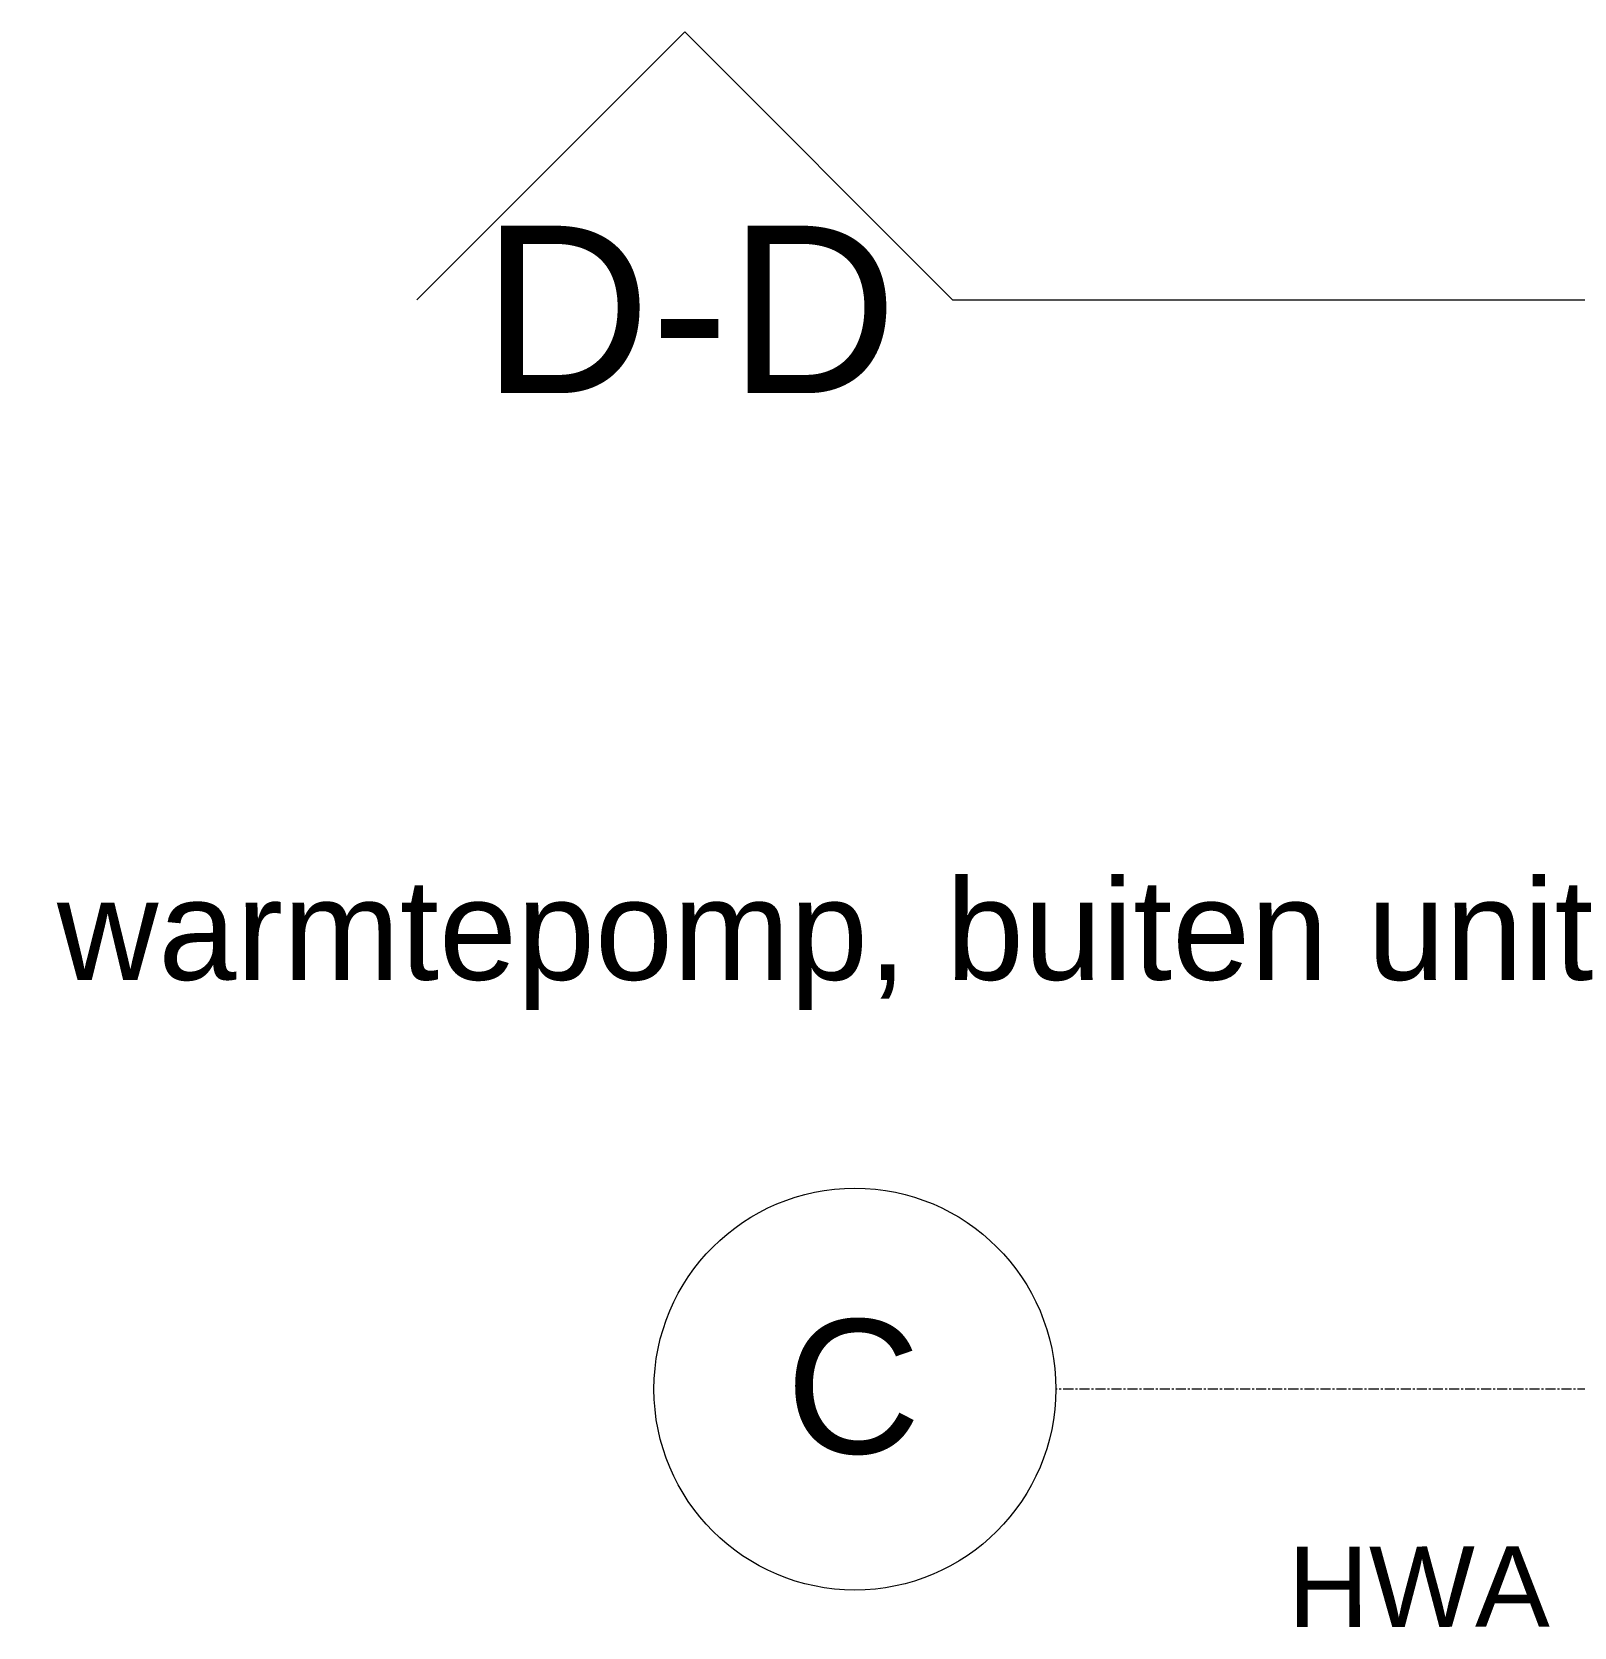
# Model space of a CAD drawing. Header units: millimetres. Extents: x -8546 to 211781, y -3000 to 31870.
# Drawn here: x -8546 to -6243, y 1505 to 3887 of the extents above; entities that cross this region are included whole.
import ezdxf

# ---------------------------------------------------------------- set-up
doc = ezdxf.new("R2010")
doc.units = ezdxf.units.MM
doc.linetypes.add('grid', pattern=[24, 15, -3, 3, -3])
for name, color, linetype, lineweight in [('A-GENM-IDEN', 13, 'Continuous', 9), ('G-ANNO-SYMB', 111, 'Continuous', 9), ('G-ANNO-TEXT', 231, 'Continuous', 9), ('S-GRID', 1, 'Continuous', 9), ('S-GRID-IDEN', 1, 'Continuous', 9)]:
    doc.layers.add(name, color=color, linetype=linetype, lineweight=lineweight)
doc.styles.add('Arial', font='arial.ttf', dxfattribs={"height": 250})
doc.styles.add('Arial_1', font='arial.ttf', dxfattribs={"height": 200})
doc.styles.add('Arial_3', font='arial.ttf', dxfattribs={"height": 120})
doc.styles.add('Arial_4', font='arial.ttf', dxfattribs={"height": 150})

# ---------------------------------------------------------------- blocks, each defined once
blk = doc.blocks.new('Grid - r_3_0mm-1753543-Begane grond')
at = {"layer": 'S-GRID-IDEN'}
blk.add_circle((0, 0), 3, dxfattribs=at)
blk = doc.blocks.new('Section - gesloten pijl _ viewname _ sheetnumber-464714-Begane grond')
at = {"layer": 'G-ANNO-SYMB'}
for p, q in [((-4, 4), (-8, 0)), ((0, 0), (-4, 4)), ((0, 0), (5, 0))]:
    blk.add_line(p, q, dxfattribs=at)

msp = doc.modelspace()

# ---------------------------------------------------------------- linework, layer by layer
at = {"layer": 'G-ANNO-SYMB'}
msp.add_line((-7170.6, 3486.7), (6291.7, 3486.7), dxfattribs=at)
at = {"layer": 'S-GRID', "linetype": 'grid'}
msp.add_line((6521.6, 1860.4), (-7016.6, 1860.4), dxfattribs=at)

# ---------------------------------------------------------------- block references
at = {"layer": 'G-ANNO-SYMB', "xscale": 99.99999999999993, "yscale": 99.99999999999993, "zscale": 99.99999999999993}
msp.add_blockref('Section - gesloten pijl _ viewname _ sheetnumber-464714-Begane grond', (-7170.6, 3486.7), dxfattribs=at)
at = {"layer": 'S-GRID-IDEN', "xscale": 99.99999999999993, "yscale": 99.99999999999993, "zscale": 99.99999999999993, "rotation": 89.99999999999982}
msp.add_blockref('Grid - r_3_0mm-1753543-Begane grond', (-7316.6, 1860.4), dxfattribs=at)

# ---------------------------------------------------------------- texts
at = {"layer": 'A-GENM-IDEN', "insert": (-8508.1, 2621.4), "char_height": 150, "width": 2781.856, "attachment_point": 1, "style": 'Arial_4', "bg_fill": 3, "box_fill_scale": 1.25, "bg_fill_color": 256, "bg_fill_true_color": 13158600, "bg_fill_transparency": 0}
msp.add_mtext('warmtepomp, buiten unit', dxfattribs=at)
at = {"layer": 'G-ANNO-SYMB', "insert": (-7873.6, 3597.4), "char_height": 250, "width": 753.586, "attachment_point": 1, "style": 'Arial'}
msp.add_mtext('D-D', dxfattribs=at)
at = {"layer": 'G-ANNO-TEXT', "color": 7, "insert": (-6670.1, 1625.1), "char_height": 120, "width": 521.097, "attachment_point": 1, "rotation": 0.0892, "style": 'Arial_3'}
msp.add_mtext('HWA', dxfattribs=at)
at = {"layer": 'S-GRID-IDEN', "insert": (-7420, 1964.3), "char_height": 200, "width": 248.523, "attachment_point": 1, "style": 'Arial_1'}
msp.add_mtext('C', dxfattribs=at)

doc.saveas('drawing.dxf')
